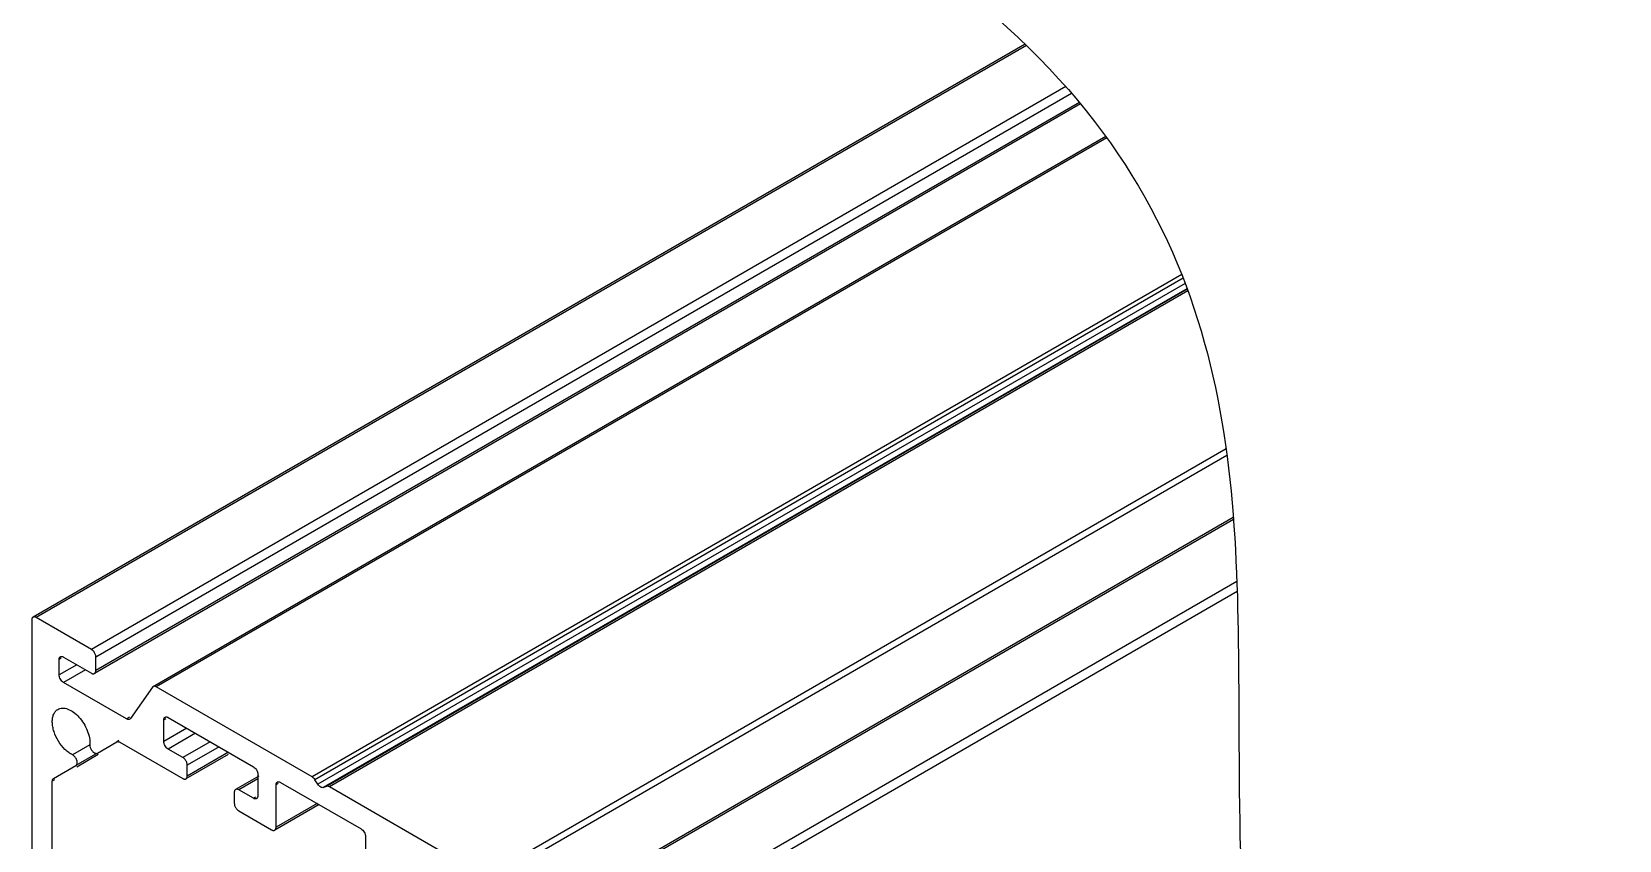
# Model space of a CAD drawing. Extents: x -0.1 to 11, y -13.6 to 0.
# Drawn here: x 4.446 to 8.266, y -5.555 to -3.611 of the extents above; entities that cross this region are included whole.
import ezdxf

# ---------------------------------------------------------------- set-up
doc = ezdxf.new("R2010")
doc.units = 0
doc.header["$LTSCALE"] = 0.5
doc.header["$MEASUREMENT"] = 0
doc.layers.add('Dimension', color=10, linetype='CONTINUOUS')
doc.layers.add('Housing', color=150, linetype='CONTINUOUS')

msp = doc.modelspace()

# ---------------------------------------------------------------- linework, layer by layer
at = {"layer": 'Dimension', "transparency": 16777216}
msp.add_open_spline([(6.7068, -3.5261), (7.3459, -4.046), (7.3512, -5.4429), (7.3565, -6.8397), (8.2659, -7.1652)], degree=3, knots=[0.24279, 0.24279, 0.24279, 0.24279, 1, 2, 2, 2, 2], dxfattribs=at)
at = {"layer": 'Housing', "linetype": 'Continuous', "lineweight": 25, "transparency": 16777216}
for p, q in [((6.8362, -3.6407), (4.4492, -5.0188)), ((6.8395, -3.6439), (4.4567, -5.0196)), ((6.934, -3.7428), (4.5896, -5.0963)), ((6.9482, -3.7591), (4.6003, -5.1147)), ((6.9668, -3.7811), (4.6003, -5.1474)), ((6.9696, -3.7845), (4.5972, -5.1542)), ((7.0305, -3.8629), (4.7366, -5.1873)), ((7.0328, -3.8661), (4.7458, -5.1865)), ((7.2132, -4.195), (5.1208, -5.403)), ((7.2166, -4.2037), (5.1276, -5.4098)), ((7.2213, -4.216), (5.1347, -5.4207)), ((7.2262, -4.229), (5.1483, -5.4286)), ((7.2266, -4.2301), (5.1554, -5.4258)), ((7.2281, -4.2342), (5.1622, -5.4269)), ((7.3198, -4.6143), (5.5372, -5.6434)), ((7.3219, -4.6298), (5.5464, -5.6548)), ((7.3373, -4.7794), (5.6859, -5.7328)), ((7.3377, -4.7842), (5.6934, -5.7336)), ((7.3458, -4.933), (5.8263, -5.8103)), ((7.3466, -4.957), (5.8369, -5.8287)), ((4.4461, -5.0257), (4.4461, -7.3692)), ((4.5896, -5.0963), (4.4567, -5.0196)), ((4.5172, -5.1178), (4.5119, -5.1208)), ((4.5225, -5.1147), (4.5896, -5.1535)), ((4.6003, -5.1474), (4.6003, -5.1147)), ((4.5119, -5.1576), (4.5119, -5.1208)), ((4.5543, -5.1331), (4.5119, -5.1576)), ((4.5755, -5.1453), (4.5225, -5.176)), ((4.6743, -5.2636), (4.5225, -5.176)), ((4.7366, -5.1873), (4.6835, -5.2628)), ((5.1208, -5.403), (4.7458, -5.1865)), ((4.6816, -5.2594), (4.6743, -5.2636)), ((4.769, -5.2632), (4.7637, -5.2663)), ((4.7637, -5.3177), (4.7637, -5.2663)), ((4.7743, -5.2601), (4.9794, -5.3785)), ((4.8189, -5.2859), (4.7637, -5.3177)), ((4.8401, -5.2981), (4.7743, -5.3361)), ((4.586, -5.3257), (4.5441, -5.35)), ((4.6041, -5.3457), (4.6506, -5.3188)), ((4.6559, -5.3158), (4.6506, -5.3188)), ((4.6581, -5.3196), (4.8097, -5.4071)), ((4.8097, -5.3565), (4.7743, -5.3361)), ((4.8755, -5.3185), (4.8097, -5.3565)), ((4.8967, -5.3308), (4.8203, -5.3749)), ((4.9193, -5.3438), (4.8203, -5.401)), ((4.4987, -5.4065), (4.5523, -5.3756)), ((4.5992, -5.3485), (4.5523, -5.3756)), ((4.6063, -5.3495), (4.5545, -5.3794)), ((4.9187, -5.3493), (4.8172, -5.4079)), ((4.8203, -5.401), (4.8203, -5.3749)), ((4.5009, -5.4104), (4.4956, -5.4134)), ((4.4956, -6.0907), (4.4956, -5.4134)), ((4.9924, -5.4011), (4.9366, -5.4333)), ((4.99, -5.4075), (4.9441, -5.4341)), ((4.99, -5.3969), (4.99, -5.4483)), ((5.0392, -5.4191), (5.0339, -5.4222)), ((5.0339, -5.5243), (5.0339, -5.4222)), ((5.0445, -5.4161), (5.2385, -5.5281)), ((5.1347, -5.4207), (5.1276, -5.4098)), ((4.9335, -5.4402), (4.9335, -5.4663)), ((4.9794, -5.4545), (4.9441, -5.4341)), ((4.9847, -5.4514), (4.9794, -5.4545)), ((5.1554, -5.4258), (5.1483, -5.4286)), ((5.5372, -5.6434), (5.1622, -5.4269)), ((4.9441, -5.4847), (5.0233, -5.5304)), ((5.1373, -5.4697), (5.0308, -5.5311)), ((5.1329, -5.4671), (5.0339, -5.5243)), ((5.2491, -5.5465), (5.2491, -5.6486))]:
    msp.add_line(p, q, dxfattribs=at)
for points, knots in [([(4.4492, -5.0188), (4.4487, -5.0191), (4.4478, -5.0199), (4.4468, -5.0215), (4.4462, -5.0235), (4.4461, -5.025), (4.4461, -5.0257)], [0, 0, 0, 0, 0.217767, 0.451778, 0.711884, 1, 1, 1, 1]), ([(4.4567, -5.0196), (4.4561, -5.0192), (4.4547, -5.0186), (4.4527, -5.0181), (4.4508, -5.0181), (4.4497, -5.0186), (4.4492, -5.0188)], [0, 0, 0, 0, 0.288115, 0.54822, 0.782232, 1, 1, 1, 1]), ([(4.5119, -5.1208), (4.5119, -5.1201), (4.512, -5.1186), (4.5126, -5.1167), (4.5135, -5.115), (4.5145, -5.1143), (4.515, -5.114)], [0, 0, 0, 0, 0.288116, 0.548222, 0.782233, 1, 1, 1, 1]), ([(4.515, -5.114), (4.5155, -5.1137), (4.5166, -5.1133), (4.5185, -5.1132), (4.5205, -5.1137), (4.5218, -5.1143), (4.5225, -5.1147)], [0, 0, 0, 0, 0.217768, 0.45178, 0.711885, 1, 1, 1, 1]), ([(4.595, -5.101), (4.5946, -5.1006), (4.593, -5.0988), (4.5912, -5.0972), (4.5896, -5.0963)], [0, 0, 0, 0, 0.266923, 1, 1, 1, 1]), ([(4.6003, -5.1147), (4.6003, -5.1136), (4.6, -5.1112), (4.5985, -5.1064), (4.5966, -5.1031), (4.595, -5.101)], [0, 0, 0, 0, 0.227663, 0.478233, 1, 1, 1, 1]), ([(4.5896, -5.1535), (4.5903, -5.1539), (4.5916, -5.1545), (4.5936, -5.155), (4.5955, -5.1549), (4.5967, -5.1545), (4.5972, -5.1542)], [0, 0, 0, 0, 0.288115, 0.54822, 0.782232, 1, 1, 1, 1]), ([(4.5972, -5.1542), (4.5976, -5.154), (4.5986, -5.1532), (4.5996, -5.1516), (4.6001, -5.1496), (4.6003, -5.1481), (4.6003, -5.1474)], [0, 0, 0, 0, 0.217767, 0.451778, 0.711884, 1, 1, 1, 1]), ([(4.5225, -5.176), (4.521, -5.1751), (4.5181, -5.1727), (4.5148, -5.1681), (4.5125, -5.163), (4.5119, -5.1593), (4.5119, -5.1576)], [0, 0, 0, 0, 0.237019, 0.499999, 0.762979, 1, 1, 1, 1]), ([(4.7458, -5.1865), (4.7449, -5.186), (4.7432, -5.1852), (4.7405, -5.1849), (4.7382, -5.1856), (4.737, -5.1867), (4.7366, -5.1873)], [0, 0, 0, 0, 0.293688, 0.547102, 0.773653, 1, 1, 1, 1]), ([(4.4956, -5.2711), (4.4955, -5.2677), (4.4959, -5.2613), (4.4984, -5.2525), (4.5026, -5.2453), (4.5067, -5.2418), (4.5089, -5.2406)], [0, 0, 0, 0, 0.291117, 0.550873, 0.783531, 1, 1, 1, 1]), ([(4.5441, -5.35), (4.5409, -5.3484), (4.5345, -5.3444), (4.5224, -5.334), (4.5095, -5.3175), (4.5006, -5.2983), (4.4965, -5.2826), (4.4957, -5.2748), (4.4956, -5.2711)], [0, 0, 0, 0, 0.111119, 0.23245, 0.493916, 0.758771, 0.883874, 1, 1, 1, 1]), ([(4.5089, -5.2406), (4.5105, -5.2396), (4.5141, -5.2381), (4.52, -5.2373), (4.5264, -5.2379), (4.5357, -5.2406), (4.5475, -5.2473), (4.5604, -5.2592), (4.5716, -5.2743), (4.5802, -5.2913), (4.5854, -5.3086), (4.5863, -5.3203), (4.586, -5.3257)], [0, 0, 0, 0, 0.042943, 0.087765, 0.135958, 0.188478, 0.307266, 0.442574, 0.588001, 0.735015, 0.874826, 1, 1, 1, 1]), ([(4.6835, -5.2628), (4.6831, -5.2634), (4.6819, -5.2645), (4.6795, -5.2652), (4.6769, -5.2649), (4.6752, -5.2641), (4.6743, -5.2636)], [0, 0, 0, 0, 0.226347, 0.452898, 0.706312, 1, 1, 1, 1]), ([(4.7637, -5.2663), (4.7637, -5.2655), (4.7639, -5.2641), (4.7644, -5.2621), (4.7654, -5.2605), (4.7664, -5.2597), (4.7668, -5.2594)], [0, 0, 0, 0, 0.288116, 0.548222, 0.782233, 1, 1, 1, 1]), ([(4.7668, -5.2594), (4.7673, -5.2591), (4.7685, -5.2587), (4.7704, -5.2587), (4.7724, -5.2591), (4.7737, -5.2598), (4.7743, -5.2601)], [0, 0, 0, 0, 0.217768, 0.45178, 0.711885, 1, 1, 1, 1]), ([(4.586, -5.3257), (4.5859, -5.3279), (4.5866, -5.3324), (4.5897, -5.3386), (4.5941, -5.3436), (4.5979, -5.3458), (4.5997, -5.3462)], [0, 0, 0, 0, 0.243262, 0.517367, 0.781496, 1, 1, 1, 1]), ([(4.5997, -5.3462), (4.6005, -5.3464), (4.602, -5.3465), (4.6035, -5.3461), (4.6041, -5.3457)], [0, 0, 0, 0, 0.525781, 1, 1, 1, 1]), ([(4.6506, -5.3188), (4.6511, -5.3186), (4.6522, -5.3181), (4.6541, -5.3181), (4.6561, -5.3186), (4.6575, -5.3192), (4.6581, -5.3196)], [0, 0, 0, 0, 0.217718, 0.450942, 0.710295, 1, 1, 1, 1]), ([(4.7743, -5.3361), (4.7728, -5.3352), (4.77, -5.3328), (4.7667, -5.3283), (4.7644, -5.3231), (4.7637, -5.3194), (4.7637, -5.3177)], [0, 0, 0, 0, 0.237019, 0.499999, 0.762979, 1, 1, 1, 1]), ([(4.5523, -5.3756), (4.5531, -5.3752), (4.5545, -5.3737), (4.5555, -5.3706), (4.5555, -5.367), (4.5545, -5.363), (4.5528, -5.3589), (4.5504, -5.3552), (4.5475, -5.3521), (4.5452, -5.3505), (4.5441, -5.35)], [0, 0, 0, 0, 0.087033, 0.187552, 0.306465, 0.441949, 0.587495, 0.734658, 0.874865, 1, 1, 1, 1]), ([(4.815, -5.3612), (4.8146, -5.3607), (4.8131, -5.3589), (4.8112, -5.3574), (4.8097, -5.3565)], [0, 0, 0, 0, 0.266923, 1, 1, 1, 1]), ([(4.8203, -5.3749), (4.8203, -5.3737), (4.82, -5.3714), (4.8186, -5.3666), (4.8166, -5.3632), (4.815, -5.3612)], [0, 0, 0, 0, 0.227663, 0.478233, 1, 1, 1, 1]), ([(4.9794, -5.3785), (4.9809, -5.3794), (4.9838, -5.3818), (4.9871, -5.3863), (4.9894, -5.3915), (4.99, -5.3952), (4.99, -5.3969)], [0, 0, 0, 0, 0.237019, 0.499999, 0.762979, 1, 1, 1, 1]), ([(4.4956, -5.4134), (4.4956, -5.4127), (4.4957, -5.4112), (4.4963, -5.4092), (4.4973, -5.4076), (4.4982, -5.4068), (4.4987, -5.4065)], [0, 0, 0, 0, 0.289705, 0.549059, 0.782283, 1, 1, 1, 1]), ([(4.8097, -5.4071), (4.8104, -5.4075), (4.8117, -5.4081), (4.8137, -5.4086), (4.8156, -5.4086), (4.8167, -5.4081), (4.8172, -5.4079)], [0, 0, 0, 0, 0.288115, 0.54822, 0.782232, 1, 1, 1, 1]), ([(4.8172, -5.4079), (4.8177, -5.4076), (4.8186, -5.4068), (4.8196, -5.4052), (4.8202, -5.4032), (4.8203, -5.4017), (4.8203, -5.401)], [0, 0, 0, 0, 0.217767, 0.451778, 0.711884, 1, 1, 1, 1]), ([(5.0339, -5.4222), (5.0339, -5.4215), (5.034, -5.42), (5.0346, -5.418), (5.0356, -5.4164), (5.0365, -5.4156), (5.037, -5.4153)], [0, 0, 0, 0, 0.288116, 0.548222, 0.782233, 1, 1, 1, 1]), ([(5.037, -5.4153), (5.0375, -5.4151), (5.0386, -5.4146), (5.0405, -5.4146), (5.0425, -5.4151), (5.0438, -5.4157), (5.0445, -5.4161)], [0, 0, 0, 0, 0.217768, 0.45178, 0.711885, 1, 1, 1, 1]), ([(5.1276, -5.4098), (5.1267, -5.4084), (5.1247, -5.4058), (5.1221, -5.4038), (5.1208, -5.403)], [0, 0, 0, 0, 0.525221, 1, 1, 1, 1]), ([(5.1483, -5.4286), (5.1473, -5.429), (5.1448, -5.4291), (5.1412, -5.4276), (5.1376, -5.4247), (5.1356, -5.4222), (5.1347, -5.4207)], [0, 0, 0, 0, 0.190866, 0.421853, 0.696658, 1, 1, 1, 1]), ([(4.9366, -5.4333), (4.9361, -5.4336), (4.9351, -5.4344), (4.9342, -5.436), (4.9336, -5.438), (4.9335, -5.4394), (4.9335, -5.4402)], [0, 0, 0, 0, 0.217767, 0.451778, 0.711884, 1, 1, 1, 1]), ([(4.9441, -5.4341), (4.9434, -5.4337), (4.9421, -5.4331), (4.9401, -5.4326), (4.9382, -5.4326), (4.9371, -5.433), (4.9366, -5.4333)], [0, 0, 0, 0, 0.288115, 0.54822, 0.782232, 1, 1, 1, 1]), ([(4.9869, -5.4552), (4.9864, -5.4555), (4.9853, -5.4559), (4.9834, -5.4559), (4.9814, -5.4555), (4.9801, -5.4548), (4.9794, -5.4545)], [0, 0, 0, 0, 0.217768, 0.45178, 0.711885, 1, 1, 1, 1]), ([(4.99, -5.4483), (4.99, -5.4491), (4.9899, -5.4505), (4.9893, -5.4525), (4.9883, -5.4541), (4.9874, -5.4549), (4.9869, -5.4552)], [0, 0, 0, 0, 0.288116, 0.548222, 0.782233, 1, 1, 1, 1]), ([(5.1622, -5.4269), (5.1611, -5.4263), (5.1589, -5.4253), (5.1564, -5.4254), (5.1554, -5.4258)], [0, 0, 0, 0, 0.547345, 1, 1, 1, 1]), ([(4.9335, -5.4663), (4.9335, -5.4674), (4.9337, -5.4698), (4.9352, -5.4746), (4.9371, -5.478), (4.9388, -5.48)], [0, 0, 0, 0, 0.227663, 0.478233, 1, 1, 1, 1]), ([(4.9388, -5.48), (4.9392, -5.4805), (4.9407, -5.4823), (4.9426, -5.4838), (4.9441, -5.4847)], [0, 0, 0, 0, 0.266923, 1, 1, 1, 1]), ([(5.0233, -5.5304), (5.0239, -5.5308), (5.0252, -5.5314), (5.0272, -5.5319), (5.0291, -5.5318), (5.0303, -5.5314), (5.0308, -5.5311)], [0, 0, 0, 0, 0.288115, 0.54822, 0.782232, 1, 1, 1, 1]), ([(5.0308, -5.5311), (5.0313, -5.5309), (5.0322, -5.5301), (5.0332, -5.5285), (5.0338, -5.5265), (5.0339, -5.525), (5.0339, -5.5243)], [0, 0, 0, 0, 0.217767, 0.451778, 0.711884, 1, 1, 1, 1]), ([(5.2385, -5.5281), (5.24, -5.529), (5.2429, -5.5314), (5.2462, -5.5359), (5.2485, -5.5411), (5.2491, -5.5448), (5.2491, -5.5465)], [0, 0, 0, 0, 0.237019, 0.499999, 0.762979, 1, 1, 1, 1])]:
    msp.add_open_spline(points, degree=3, knots=knots, dxfattribs=at)

doc.saveas('drawing.dxf')
